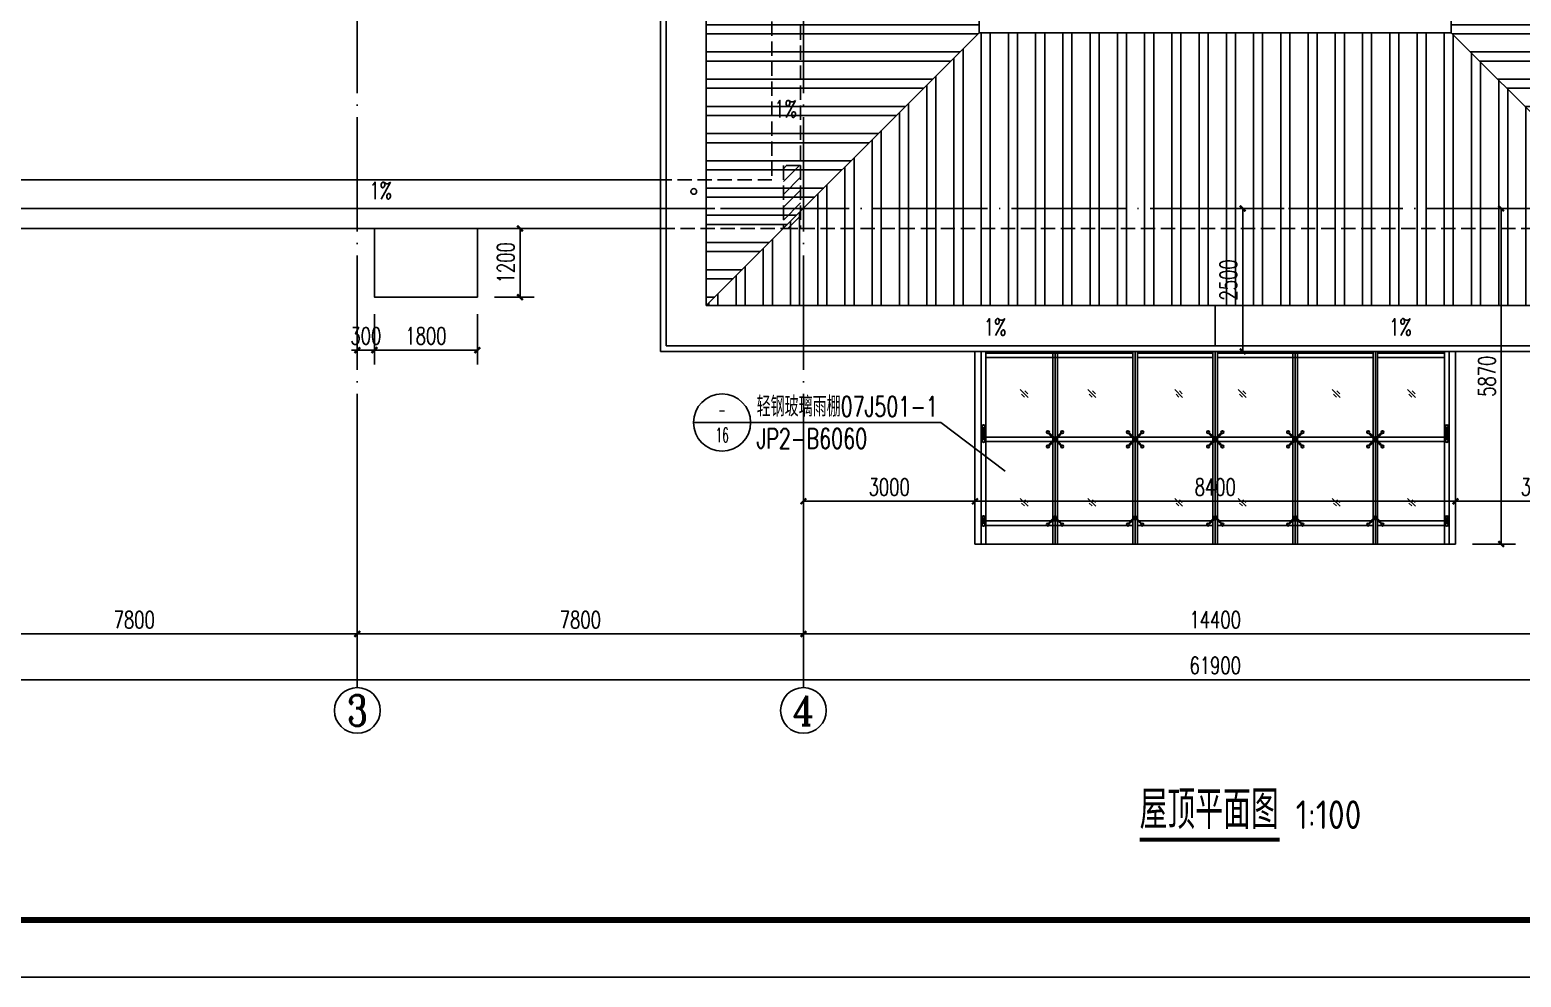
# Model space of a CAD drawing. Extents: x 63793 to 231107, y 20849 to 337643.
# Drawn here: x 152874 to 178948, y 295643 to 312214 of the extents above; entities that cross this region are included whole.
import ezdxf
from ezdxf.enums import TextEntityAlignment as Align

# ---------------------------------------------------------------- set-up
doc = ezdxf.new("R2010")
doc.units = 0
doc.header["$LTSCALE"] = 1000
doc.header["$MEASUREMENT"] = 0
doc.linetypes.add('DASH', pattern=[0.35, 0.25, -0.1])
doc.linetypes.add('DOTE', pattern=[2.42, 2, -0.2, 0.02, -0.2])
for name, color, linetype in [('AXIS', 3, 'Continuous'), ('AXIS_TEXT', 7, 'Continuous'), ('DIM_IDEN', 3, 'Continuous'), ('DIM_SYMB', 3, 'Continuous'), ('DOTE', 1, 'DOTE'), ('PUB_DIM', 3, 'Continuous'), ('PUB_HATCH', 8, 'Continuous'), ('PUB_TEXT', 7, 'Continuous'), ('PUB_TITLE', 4, 'Continuous'), ('填充', 8, 'Continuous'), ('新块$0$2D_ROOF', 144, 'Continuous')]:
    doc.layers.add(name, color=color, linetype=linetype)
doc.styles.add('_HZTXT', font='txt.shx', dxfattribs={"width": 0.7, "bigfont": 'HZTXT.shx'})
doc.styles.add('_TCH_AXIS', font='COMPLEX', dxfattribs={"bigfont": 'GBCBIG'})
doc.styles.add('_TCH_DIM', font='SIMPLEX', dxfattribs={"bigfont": 'GBCBIG'})
doc.styles.add('_TCH_DIM_T3', font='SIMPLEX', dxfattribs={"width": 0.705882, "bigfont": 'GBCBIG'})
doc.styles.add('COMPLEX', font='COMPLEX')
doc.styles.get("Standard").update_dxf_attribs({"font": 'gbenor.shx', "bigfont": 'gbcbig.shx'})
doc.dimstyles.new('_TCH_ARCH&&100', dxfattribs={"dimtxt": 297.5, "dimasz": 100, "dimexe": 250, "dimexo": 300, "dimgap": 100, "dimtad": 1, "dimdec": 0, "dimzin": 0, "dimdsep": 46, "dimtxsty": '_TCH_DIM_T3', "dimblk": 'ARCHTICK', "dimcen": 0.09, "dimclrt": 7, "dimazin": 2, "dimtfac": 1, "dimtdec": 0, "dimtix": 1, "dimtmove": 2, "dimatfit": 3, "dimfxl": 0, "dimtolj": 1, "dimtzin": 0, "dimarcsym": 0})

# ---------------------------------------------------------------- blocks, each defined once
blk = doc.blocks.new('ghjt')
for p, q in [((222777, 109201), (222777, 105831)), ((222887, 109201), (222887, 105831)), ((222967, 109201), (222967, 105831)), ((225537, 109171), (222967, 109171)), ((225537, 109091), (222967, 109091)), ((224137, 109201), (224137, 105831)), ((224177, 109201), (224177, 105831)), ((224217, 109201), (224217, 105831)), ((225537, 109201), (225537, 105831)), ((225577, 109201), (225577, 105831)), ((225617, 109201), (225617, 105831)), ((226938, 109171), (225617, 109171)), ((226938, 109091), (225617, 109091)), ((226938, 109201), (226938, 105831)), ((226978, 109201), (226978, 105831)), ((227018, 109201), (227018, 105831)), ((229737, 109171), (227018, 109171)), ((229737, 109091), (227018, 109091)), ((228337, 109201), (228337, 105831)), ((228377, 109201), (228377, 105831)), ((228417, 109201), (228417, 105831)), ((229737, 109201), (229737, 105831)), ((229777, 109201), (229777, 105831)), ((229817, 109201), (229817, 105831)), ((230987, 109171), (229817, 109171)), ((230987, 109091), (229817, 109091)), ((230987, 109201), (230987, 105831)), ((231067, 109201), (231067, 105831)), ((231177, 109201), (231177, 105831)), ((223706, 108395), (223568, 108533)), ((223701, 108459), (223651, 108510)), ((224888, 108395), (224750, 108533)), ((224883, 108459), (224832, 108510)), ((226407, 108395), (226269, 108533)), ((226402, 108459), (226351, 108510)), ((227516, 108395), (227378, 108533)), ((227511, 108459), (227461, 108510)), ((229161, 108395), (229023, 108533)), ((229156, 108459), (229106, 108510)), ((230476, 108395), (230338, 108533)), ((230471, 108459), (230420, 108510)), ((223642, 108401), (223592, 108451)), ((224824, 108401), (224774, 108451)), ((226343, 108401), (226293, 108451)), ((227452, 108401), (227402, 108451)), ((229097, 108401), (229047, 108451)), ((230412, 108401), (230362, 108451)), ((222902, 107780), (222914, 107861)), ((222902, 107747), (222914, 107665)), ((222927, 107763), (222927, 107863)), ((222927, 107763), (222927, 107663)), ((222952, 107780), (222940, 107861)), ((222952, 107747), (222940, 107665)), ((225537, 107703), (222967, 107703)), ((224062, 107773), (224151, 107668)), ((224067, 107779), (224173, 107689)), ((224177, 107663), (224070, 107771)), ((224177, 107663), (224285, 107771)), ((224287, 107779), (224182, 107689)), ((224293, 107773), (224203, 107668)), ((225462, 107773), (225551, 107668)), ((225467, 107779), (225573, 107689)), ((225577, 107663), (225470, 107771)), ((225577, 107663), (225685, 107771)), ((225687, 107779), (225582, 107689)), ((225693, 107773), (225603, 107668)), ((226938, 107703), (225617, 107703)), ((226863, 107773), (226952, 107668)), ((226868, 107779), (226974, 107689)), ((226978, 107663), (226871, 107771)), ((226978, 107663), (227085, 107771)), ((227088, 107779), (226983, 107689)), ((227094, 107773), (227004, 107668)), ((229737, 107703), (227018, 107703)), ((228262, 107773), (228351, 107668)), ((228267, 107779), (228373, 107689)), ((228377, 107663), (228270, 107771)), ((228377, 107663), (228485, 107771)), ((228487, 107779), (228382, 107689)), ((228493, 107773), (228403, 107668)), ((229662, 107773), (229751, 107668)), ((229667, 107779), (229773, 107689)), ((229777, 107663), (229670, 107771)), ((229777, 107663), (229885, 107771)), ((229887, 107779), (229782, 107689)), ((229893, 107773), (229803, 107668)), ((230987, 107703), (229817, 107703)), ((231002, 107780), (231014, 107861)), ((231002, 107747), (231014, 107665)), ((231027, 107763), (231027, 107863)), ((231027, 107763), (231027, 107663)), ((231052, 107780), (231040, 107861)), ((231052, 107747), (231040, 107665)), ((225537, 107623), (222967, 107623)), ((224062, 107553), (224151, 107659)), ((224067, 107548), (224173, 107637)), ((224177, 107663), (224070, 107556)), ((224177, 107663), (224285, 107556)), ((224287, 107548), (224182, 107637)), ((224293, 107553), (224203, 107659)), ((225462, 107553), (225551, 107659)), ((225467, 107548), (225573, 107637)), ((225577, 107663), (225470, 107556)), ((225577, 107663), (225685, 107556)), ((225687, 107548), (225582, 107637)), ((225693, 107553), (225603, 107659)), ((226938, 107623), (225617, 107623)), ((226862, 107553), (226952, 107659)), ((226868, 107548), (226974, 107637)), ((226978, 107663), (226871, 107556)), ((226978, 107663), (227085, 107556)), ((227088, 107548), (226982, 107637)), ((227094, 107553), (227004, 107659)), ((229737, 107623), (227018, 107623)), ((228262, 107553), (228351, 107659)), ((228267, 107548), (228373, 107637)), ((228377, 107663), (228270, 107556)), ((228377, 107663), (228485, 107556)), ((228487, 107548), (228382, 107637)), ((228493, 107553), (228403, 107659)), ((229662, 107553), (229751, 107659)), ((229667, 107548), (229773, 107637)), ((229777, 107663), (229670, 107556)), ((229777, 107663), (229885, 107556)), ((229887, 107548), (229782, 107637)), ((229893, 107553), (229803, 107659)), ((230987, 107623), (229817, 107623)), ((223706, 106492), (223568, 106629)), ((223642, 106497), (223592, 106547)), ((223701, 106555), (223651, 106606)), ((224888, 106492), (224750, 106629)), ((224824, 106497), (224774, 106547)), ((224883, 106555), (224832, 106606)), ((226407, 106492), (226269, 106629)), ((226343, 106497), (226293, 106547)), ((226402, 106555), (226351, 106606)), ((227516, 106492), (227378, 106629)), ((227452, 106497), (227402, 106547)), ((227511, 106555), (227461, 106606)), ((229161, 106492), (229023, 106629)), ((229097, 106497), (229047, 106547)), ((229156, 106555), (229106, 106606)), ((230476, 106492), (230338, 106629)), ((230412, 106497), (230362, 106547)), ((230471, 106555), (230420, 106606)), ((222902, 106279), (222914, 106198)), ((222927, 106296), (222927, 106196)), ((222952, 106279), (222940, 106198)), ((225537, 106236), (222967, 106236)), ((225537, 106156), (222967, 106156)), ((224062, 106186), (224151, 106291)), ((224067, 106180), (224173, 106270)), ((224177, 106296), (224070, 106188)), ((224177, 106296), (224285, 106188)), ((224287, 106180), (224182, 106270)), ((224293, 106186), (224203, 106291)), ((225462, 106186), (225551, 106291)), ((225467, 106180), (225573, 106270)), ((225577, 106296), (225470, 106188)), ((225577, 106296), (225685, 106188)), ((225687, 106180), (225582, 106270)), ((225693, 106186), (225603, 106291)), ((226938, 106236), (225617, 106236)), ((226938, 106156), (225617, 106156)), ((226863, 106186), (226952, 106291)), ((226868, 106180), (226974, 106270)), ((226978, 106296), (226871, 106188)), ((226978, 106296), (227085, 106188)), ((227088, 106180), (226983, 106270)), ((227094, 106186), (227004, 106291)), ((229737, 106236), (227018, 106236)), ((229737, 106156), (227018, 106156)), ((228262, 106186), (228351, 106291)), ((228267, 106180), (228373, 106270)), ((228377, 106296), (228270, 106188)), ((228377, 106296), (228485, 106188)), ((228487, 106180), (228382, 106270)), ((228493, 106186), (228403, 106291)), ((229662, 106186), (229751, 106291)), ((229667, 106180), (229773, 106270)), ((229777, 106296), (229670, 106188)), ((229777, 106296), (229885, 106188)), ((229887, 106180), (229782, 106270)), ((229893, 106186), (229803, 106291)), ((230987, 106236), (229817, 106236)), ((230987, 106156), (229817, 106156)), ((231002, 106279), (231014, 106198)), ((231027, 106296), (231027, 106196)), ((231052, 106279), (231040, 106198)), ((222777, 105831), (231177, 105831))]:
    blk.add_line(p, q)
for points in [[(222777, 105831), (222777, 109201)], [(231177, 109201), (231177, 105831)]]:
    blk.add_lwpolyline(points)
for centre, radius in [((222927, 107888), 30), ((222927, 107763), 30), ((222927, 107763), 30), ((222927, 107888), 25), ((222927, 107763), 25), ((222927, 107763), 25), ((224052, 107788), 25), ((224052, 107788), 20), ((224177, 107663), 30), ((224302, 107788), 25), ((224302, 107788), 20), ((225452, 107788), 25), ((225452, 107788), 20), ((225577, 107663), 30), ((225702, 107788), 25), ((225702, 107788), 20), ((226853, 107788), 25), ((226853, 107788), 20), ((226978, 107663), 30), ((227103, 107788), 25), ((227103, 107788), 20), ((228252, 107788), 25), ((228252, 107788), 20), ((228377, 107663), 30), ((228502, 107788), 25), ((228502, 107788), 20), ((229652, 107788), 25), ((229652, 107788), 20), ((229777, 107663), 30), ((229902, 107788), 25), ((229902, 107788), 20), ((231027, 107888), 30), ((231027, 107763), 30), ((231027, 107763), 30), ((231027, 107888), 25), ((231027, 107763), 25), ((231027, 107763), 25), ((222927, 107638), 30), ((222927, 107638), 25), ((224052, 107538), 25), ((224052, 107538), 20), ((224177, 107663), 17.8), ((224302, 107538), 25), ((224302, 107538), 20), ((225452, 107538), 25), ((225452, 107538), 20), ((225577, 107663), 17.8), ((225702, 107538), 25), ((225702, 107538), 20), ((226853, 107538), 25), ((226853, 107538), 20), ((226978, 107663), 17.8), ((227103, 107538), 25), ((227103, 107538), 20), ((228252, 107538), 25), ((228252, 107538), 20), ((228377, 107663), 17.8), ((228502, 107538), 25), ((228502, 107538), 20), ((229652, 107538), 25), ((229652, 107538), 20), ((229777, 107663), 17.8), ((229902, 107538), 25), ((229902, 107538), 20), ((231027, 107638), 30), ((231027, 107638), 25), ((222927, 106296), 30), ((222927, 106171), 30), ((222927, 106296), 25), ((222927, 106171), 25), ((224052, 106171), 25), ((224052, 106171), 17.8), ((224177, 106296), 26.5), ((224177, 106296), 17.8), ((224302, 106171), 25), ((224302, 106171), 17.8), ((225452, 106171), 25), ((225452, 106171), 17.8), ((225577, 106296), 26.5), ((225577, 106296), 17.8), ((225702, 106171), 25), ((225702, 106171), 17.8), ((226853, 106171), 25), ((226853, 106171), 17.8), ((226978, 106296), 26.5), ((226978, 106296), 17.8), ((227103, 106171), 25), ((227103, 106171), 17.8), ((228252, 106171), 25), ((228252, 106171), 17.8), ((228377, 106296), 26.5), ((228377, 106296), 17.8), ((228502, 106171), 25), ((228502, 106171), 17.8), ((229652, 106171), 25), ((229652, 106171), 17.8), ((229777, 106296), 26.5), ((229777, 106296), 17.8), ((229902, 106171), 25), ((229902, 106171), 17.8), ((231027, 106296), 30), ((231027, 106171), 30), ((231027, 106296), 25), ((231027, 106171), 25)]:
    blk.add_circle(centre, radius)
blk = doc.blocks.new('_ArchTick')
at = {"color": 0, "linetype": 'ByBlock', "const_width": 0.4}
blk.add_lwpolyline([(-0.5, -0.5), (0.5, 0.5)], dxfattribs=at)
blk = doc.blocks.new('*D1578')
at = {"layer": 'Defpoints', "color": 0, "transparency": 16777216}
for p in [(160699, 308739), (161444, 308739), (160699, 307539)]:
    blk.add_point(p, dxfattribs=at)
at = {"layer": 'PUB_DIM', "color": 0, "lineweight": -2, "transparency": 16777216}
for p, q in [((160999, 308739), (161694, 308739)), ((161444, 307539), (161444, 308739)), ((160999, 307539), (161694, 307539))]:
    blk.add_line(p, q, dxfattribs=at)
at = {"layer": 'PUB_DIM', "color": 0, "lineweight": -2, "transparency": 16777216, "xscale": 100, "yscale": 100, "zscale": 100}
for p, rotation in [((161444, 308739), 90), ((161444, 307539), 270)]:
    blk.add_blockref('_ArchTick', p, dxfattribs=dict(at, rotation=rotation))
at = {"layer": 'PUB_DIM', "color": 7, "transparency": 16777216, "insert": (161195, 308139), "char_height": 297.5, "attachment_point": 5, "rotation": 90, "style": '_TCH_DIM_T3'}
blk.add_mtext('\\A1;1200', dxfattribs=at)
blk = doc.blocks.new('*D1579')
at = {"layer": 'Defpoints', "color": 0, "transparency": 16777216}
for p in [(158899, 307539), (160699, 307539), (160699, 306611)]:
    blk.add_point(p, dxfattribs=at)
at = {"layer": 'PUB_DIM', "color": 0, "lineweight": -2, "transparency": 16777216}
for p, q in [((158899, 307239), (158899, 306361)), ((160699, 307239), (160699, 306361)), ((158899, 306611), (160699, 306611))]:
    blk.add_line(p, q, dxfattribs=at)
at = {"layer": 'PUB_DIM', "color": 0, "lineweight": -2, "transparency": 16777216, "xscale": 100, "yscale": 100, "zscale": 100, "rotation": 180}
blk.add_blockref('_ArchTick', (158899, 306611), dxfattribs=at)
at = {"layer": 'PUB_DIM', "color": 0, "lineweight": -2, "transparency": 16777216, "xscale": 100, "yscale": 100, "zscale": 100}
blk.add_blockref('_ArchTick', (160699, 306611), dxfattribs=at)
at = {"layer": 'PUB_DIM', "color": 7, "transparency": 16777216, "insert": (159799, 306859), "char_height": 297.5, "attachment_point": 5, "style": '_TCH_DIM_T3'}
blk.add_mtext('\\A1;1800', dxfattribs=at)
blk = doc.blocks.new('*D1580')
at = {"layer": 'Defpoints', "color": 0, "transparency": 16777216}
for p in [(158599, 307539), (158899, 307539), (158899, 306611)]:
    blk.add_point(p, dxfattribs=at)
at = {"layer": 'PUB_DIM', "color": 0, "lineweight": -2, "transparency": 16777216}
for p, q in [((158599, 307239), (158599, 306361)), ((158899, 307239), (158899, 306361)), ((158599, 306611), (158499, 306611)), ((158599, 306611), (158899, 306611)), ((158899, 306611), (158999, 306611))]:
    blk.add_line(p, q, dxfattribs=at)
at = {"layer": 'PUB_DIM', "color": 0, "lineweight": -2, "transparency": 16777216, "xscale": 100, "yscale": 100, "zscale": 100}
blk.add_blockref('_ArchTick', (158599, 306611), dxfattribs=at)
at = {"layer": 'PUB_DIM', "color": 0, "lineweight": -2, "transparency": 16777216, "xscale": 100, "yscale": 100, "zscale": 100, "rotation": 180}
blk.add_blockref('_ArchTick', (158899, 306611), dxfattribs=at)
at = {"layer": 'PUB_DIM', "color": 7, "transparency": 16777216, "insert": (158749, 306859), "char_height": 297.5, "attachment_point": 5, "style": '_TCH_DIM_T3'}
blk.add_mtext('\\A1;300', dxfattribs=at)
blk = doc.blocks.new('*D594')
at = {"layer": 'Defpoints', "color": 0, "transparency": 16777216}
for p in [(174080, 309089), (175107, 309089), (175107, 306589)]:
    blk.add_point(p, dxfattribs=at)
at = {"layer": 'PUB_DIM', "color": 0, "lineweight": -2, "transparency": 16777216}
for p, q in [((174807, 309089), (173830, 309089)), ((174080, 306589), (174080, 309089)), ((174807, 306589), (173830, 306589))]:
    blk.add_line(p, q, dxfattribs=at)
at = {"layer": 'PUB_DIM', "color": 0, "lineweight": -2, "transparency": 16777216, "xscale": 100, "yscale": 100, "zscale": 100}
for p, rotation in [((174080, 309089), 90), ((174080, 306589), 270)]:
    blk.add_blockref('_ArchTick', p, dxfattribs=dict(at, rotation=rotation))
at = {"layer": 'PUB_DIM', "color": 7, "transparency": 16777216, "insert": (173831, 307839), "char_height": 297.5, "attachment_point": 5, "rotation": 90, "style": '_TCH_DIM_T3'}
blk.add_mtext('\\A1;2500', dxfattribs=at)
blk = doc.blocks.new('*D595')
at = {"layer": 'Defpoints', "color": 0, "transparency": 16777216}
for p in [(177799, 304856), (180799, 304856), (180799, 303967)]:
    blk.add_point(p, dxfattribs=at)
at = {"layer": 'PUB_DIM', "color": 0, "lineweight": -2, "transparency": 16777216}
for p, q in [((177799, 304556), (177799, 303717)), ((180799, 304556), (180799, 303717)), ((177799, 303967), (180799, 303967))]:
    blk.add_line(p, q, dxfattribs=at)
at = {"layer": 'PUB_DIM', "color": 0, "lineweight": -2, "transparency": 16777216, "xscale": 100, "yscale": 100, "zscale": 100, "rotation": 180}
blk.add_blockref('_ArchTick', (177799, 303967), dxfattribs=at)
at = {"layer": 'PUB_DIM', "color": 0, "lineweight": -2, "transparency": 16777216, "xscale": 100, "yscale": 100, "zscale": 100}
blk.add_blockref('_ArchTick', (180799, 303967), dxfattribs=at)
at = {"layer": 'PUB_DIM', "color": 7, "transparency": 16777216, "insert": (179299, 304216), "char_height": 297.5, "attachment_point": 5, "style": '_TCH_DIM_T3'}
blk.add_mtext('\\A1;3000', dxfattribs=at)
blk = doc.blocks.new('*D596')
at = {"layer": 'Defpoints', "color": 0, "transparency": 16777216}
for p in [(169399, 304856), (177799, 304856), (177799, 303967)]:
    blk.add_point(p, dxfattribs=at)
at = {"layer": 'PUB_DIM', "color": 0, "lineweight": -2, "transparency": 16777216}
for p, q in [((169399, 304556), (169399, 303717)), ((177799, 304556), (177799, 303717)), ((169399, 303967), (177799, 303967))]:
    blk.add_line(p, q, dxfattribs=at)
at = {"layer": 'PUB_DIM', "color": 0, "lineweight": -2, "transparency": 16777216, "xscale": 100, "yscale": 100, "zscale": 100, "rotation": 180}
blk.add_blockref('_ArchTick', (169399, 303967), dxfattribs=at)
at = {"layer": 'PUB_DIM', "color": 0, "lineweight": -2, "transparency": 16777216, "xscale": 100, "yscale": 100, "zscale": 100}
blk.add_blockref('_ArchTick', (177799, 303967), dxfattribs=at)
at = {"layer": 'PUB_DIM', "color": 7, "transparency": 16777216, "insert": (173599, 304216), "char_height": 297.5, "attachment_point": 5, "style": '_TCH_DIM_T3'}
blk.add_mtext('\\A1;8400', dxfattribs=at)
blk = doc.blocks.new('*D597')
at = {"layer": 'Defpoints', "color": 0, "transparency": 16777216}
for p in [(166399, 304856), (169399, 304856), (169399, 303967)]:
    blk.add_point(p, dxfattribs=at)
at = {"layer": 'PUB_DIM', "color": 0, "lineweight": -2, "transparency": 16777216}
for p, q in [((166399, 304556), (166399, 303717)), ((169399, 304556), (169399, 303717)), ((166399, 303967), (169399, 303967))]:
    blk.add_line(p, q, dxfattribs=at)
at = {"layer": 'PUB_DIM', "color": 0, "lineweight": -2, "transparency": 16777216, "xscale": 100, "yscale": 100, "zscale": 100, "rotation": 180}
blk.add_blockref('_ArchTick', (166399, 303967), dxfattribs=at)
at = {"layer": 'PUB_DIM', "color": 0, "lineweight": -2, "transparency": 16777216, "xscale": 100, "yscale": 100, "zscale": 100}
blk.add_blockref('_ArchTick', (169399, 303967), dxfattribs=at)
at = {"layer": 'PUB_DIM', "color": 7, "transparency": 16777216, "insert": (167899, 304216), "char_height": 297.5, "attachment_point": 5, "style": '_TCH_DIM_T3'}
blk.add_mtext('\\A1;3000', dxfattribs=at)
blk = doc.blocks.new('*D598')
at = {"layer": 'Defpoints', "color": 0, "transparency": 16777216}
for p in [(177799, 309089), (178598, 309089), (177799, 303219)]:
    blk.add_point(p, dxfattribs=at)
at = {"layer": 'PUB_DIM', "color": 0, "lineweight": -2, "transparency": 16777216}
for p, q in [((178099, 309089), (178848, 309089)), ((178598, 303219), (178598, 309089)), ((178099, 303219), (178848, 303219))]:
    blk.add_line(p, q, dxfattribs=at)
at = {"layer": 'PUB_DIM', "color": 0, "lineweight": -2, "transparency": 16777216, "xscale": 100, "yscale": 100, "zscale": 100}
for p, rotation in [((178598, 309089), 90), ((178598, 303219), 270)]:
    blk.add_blockref('_ArchTick', p, dxfattribs=dict(at, rotation=rotation))
at = {"layer": 'PUB_DIM', "color": 7, "transparency": 16777216, "insert": (178349, 306154), "char_height": 297.5, "attachment_point": 5, "rotation": 90, "style": '_TCH_DIM_T3'}
blk.add_mtext('\\A1;5870', dxfattribs=at)
blk = doc.blocks.new('*D788')
at = {"layer": 'AXIS', "color": 0, "lineweight": -2, "transparency": 16777216}
for p, q in [((150799, 303846), (150799, 301396)), ((158599, 303846), (158599, 301396)), ((150799, 301646), (158599, 301646))]:
    blk.add_line(p, q, dxfattribs=at)
at = {"layer": 'Defpoints', "color": 0, "transparency": 16777216}
for p in [(150799, 304146), (158599, 304146), (158599, 301646)]:
    blk.add_point(p, dxfattribs=at)
at = {"layer": 'AXIS', "color": 0, "lineweight": -2, "transparency": 16777216, "xscale": 100, "yscale": 100, "zscale": 100, "rotation": 180}
blk.add_blockref('_ArchTick', (150799, 301646), dxfattribs=at)
at = {"layer": 'AXIS', "color": 0, "lineweight": -2, "transparency": 16777216, "xscale": 100, "yscale": 100, "zscale": 100}
blk.add_blockref('_ArchTick', (158599, 301646), dxfattribs=at)
at = {"layer": 'AXIS', "color": 7, "transparency": 16777216, "insert": (154699, 301895), "char_height": 297.5, "attachment_point": 5, "style": '_TCH_DIM_T3'}
blk.add_mtext('\\A1;7800', dxfattribs=at)
blk = doc.blocks.new('*D789')
at = {"layer": 'AXIS', "color": 0, "lineweight": -2, "transparency": 16777216}
for p, q in [((158599, 303846), (158599, 301396)), ((166399, 303846), (166399, 301396)), ((158599, 301646), (166399, 301646))]:
    blk.add_line(p, q, dxfattribs=at)
at = {"layer": 'Defpoints', "color": 0, "transparency": 16777216}
for p in [(158599, 304146), (166399, 304146), (166399, 301646)]:
    blk.add_point(p, dxfattribs=at)
at = {"layer": 'AXIS', "color": 0, "lineweight": -2, "transparency": 16777216, "xscale": 100, "yscale": 100, "zscale": 100, "rotation": 180}
blk.add_blockref('_ArchTick', (158599, 301646), dxfattribs=at)
at = {"layer": 'AXIS', "color": 0, "lineweight": -2, "transparency": 16777216, "xscale": 100, "yscale": 100, "zscale": 100}
blk.add_blockref('_ArchTick', (166399, 301646), dxfattribs=at)
at = {"layer": 'AXIS', "color": 7, "transparency": 16777216, "insert": (162499, 301895), "char_height": 297.5, "attachment_point": 5, "style": '_TCH_DIM_T3'}
blk.add_mtext('\\A1;7800', dxfattribs=at)
blk = doc.blocks.new('*D790')
at = {"layer": 'AXIS', "color": 0, "lineweight": -2, "transparency": 16777216}
for p, q in [((166399, 303846), (166399, 301396)), ((180799, 303846), (180799, 301396)), ((166399, 301646), (180799, 301646))]:
    blk.add_line(p, q, dxfattribs=at)
at = {"layer": 'Defpoints', "color": 0, "transparency": 16777216}
for p in [(166399, 304146), (180799, 304146), (180799, 301646)]:
    blk.add_point(p, dxfattribs=at)
at = {"layer": 'AXIS', "color": 0, "lineweight": -2, "transparency": 16777216, "xscale": 100, "yscale": 100, "zscale": 100, "rotation": 180}
blk.add_blockref('_ArchTick', (166399, 301646), dxfattribs=at)
at = {"layer": 'AXIS', "color": 0, "lineweight": -2, "transparency": 16777216, "xscale": 100, "yscale": 100, "zscale": 100}
blk.add_blockref('_ArchTick', (180799, 301646), dxfattribs=at)
at = {"layer": 'AXIS', "color": 7, "transparency": 16777216, "insert": (173599, 301895), "char_height": 297.5, "attachment_point": 5, "style": '_TCH_DIM_T3'}
blk.add_mtext('\\A1;14400', dxfattribs=at)
blk = doc.blocks.new('*D795')
at = {"layer": 'AXIS', "color": 0, "lineweight": -2, "transparency": 16777216}
for p, q in [((142649, 303846), (142649, 300596)), ((204549, 303846), (204549, 300596)), ((142649, 300846), (204549, 300846))]:
    blk.add_line(p, q, dxfattribs=at)
at = {"layer": 'Defpoints', "color": 0, "transparency": 16777216}
for p in [(142649, 304146), (204549, 304146), (204549, 300846)]:
    blk.add_point(p, dxfattribs=at)
at = {"layer": 'AXIS', "color": 0, "lineweight": -2, "transparency": 16777216, "xscale": 100, "yscale": 100, "zscale": 100, "rotation": 180}
blk.add_blockref('_ArchTick', (142649, 300846), dxfattribs=at)
at = {"layer": 'AXIS', "color": 0, "lineweight": -2, "transparency": 16777216, "xscale": 100, "yscale": 100, "zscale": 100}
blk.add_blockref('_ArchTick', (204549, 300846), dxfattribs=at)
at = {"layer": 'AXIS', "color": 7, "transparency": 16777216, "insert": (173599, 301095), "char_height": 297.5, "attachment_point": 5, "style": '_TCH_DIM_T3'}
blk.add_mtext('\\A1;61900', dxfattribs=at)
blk = doc.blocks.new('_AXISO')
blk.add_circle((0, 0), 0.5)
at = {"layer": 'AXIS_TEXT', "style": 'COMPLEX', "width": 1.041667}
blk.add_attdef('A', text='', height=0.56, dxfattribs=at).set_placement((-0.25, -0.28), (0.25, -0.28), align=Align.FIT)

msp = doc.modelspace()

# ---------------------------------------------------------------- hatches: boundary and pattern name
at = {"layer": 'PUB_HATCH'}
h = msp.add_hatch(dxfattribs=at)
h.set_pattern_fill('ANSI32', color=256, scale=100, angle=-45, style=0)
h.set_pattern_definition([(180, (400576.6, 243246.4), (-1e-13, 476.25), []), (180, (400417.85, 243087.67), (-1e-13, 476.25), [])])
h.paths.add_polyline_path([(164699.3, 331789.2), (169474.3, 327014.2), (169474.3, 312164.2), (164699.3, 307389.2)])
h = msp.add_hatch(dxfattribs=at)
h.set_pattern_fill('ANSI32', color=256, scale=100, angle=-45, style=0)
h.set_pattern_definition([(0, (-53378.04, 243246.4), (1e-13, 476.25), []), (0, (-53219.3, 243087.67), (1e-13, 476.25), [])])
h.paths.add_polyline_path([(182499.3, 331789.2), (177724.3, 327014.2), (177724.3, 312164.2), (182499.3, 307389.2)])
h = msp.add_hatch(dxfattribs=at)
h.set_pattern_fill('ANSI32', color=256, scale=100, angle=45, style=0)
h.set_pattern_definition([(270, (-53378.04, 395931.95), (-476.25, -3e-14), []), (270, (-53219.3, 395773.2), (-476.25, -3e-14), [])])
h.paths.add_polyline_path([(169474.3, 312164.2), (164699.3, 307389.2), (182499.3, 307389.2), (177724.3, 312164.2)])
at = {"layer": '填充', "linetype": 'DASH'}
h = msp.add_hatch(dxfattribs=at)
h.set_pattern_fill('ANSI31', color=256, scale=100, style=0)
h.set_pattern_definition([(45, (-53378.04, 243246.42), (-112.2532, 112.2532), [])])
h.paths.add_polyline_path([(166349.3, 309089.2), (166049.3, 309089.2), (166049.3, 308739.2), (166264.5, 308739.2), (166349.3, 308829.7)])
h.paths.add_polyline_path([(166349.3, 308829.7), (166264.5, 308739.2), (166349.3, 308739.2)])
h.paths.add_polyline_path([(166349.3, 309839.2), (166049.3, 309839.2), (166049.3, 309089.2), (166349.3, 309089.2)])

# ---------------------------------------------------------------- linework, layer by layer
msp.add_lwpolyline([(158899.3, 308739.2), (158899.3, 307539.2), (160699.3, 307539.2), (160699.3, 308739.2)])
at = {"layer": 'AXIS'}
for p, q in [((158599.3, 304498.3), (158599.3, 300708.2)), ((166399.3, 304498.3), (166399.3, 300708.2))]:
    msp.add_line(p, q, dxfattribs=at)
at = {"layer": 'DIM_IDEN'}
for p, q in [((165476.2, 305344.4), (164476.2, 305344.4)), ((168800.8, 305344.4), (165476.2, 305344.4)), ((169926.2, 304491.7), (168800.8, 305344.4))]:
    msp.add_line(p, q, dxfattribs=at)
for centre, radius in [((164976.2, 305344.4), 500), ((169926.2, 304491.7), 0)]:
    msp.add_circle(centre, radius, dxfattribs=at)
at = {"layer": 'DIM_SYMB'}
for points in [[(164303.6, 312374.5, 0, 0, 0), (164303.6, 311357.2, 80, 0, 0), (164303.6, 311057.2, 0, 0, 0)], [(159255.2, 309402.3, 0, 0, 0), (160272.5, 309402.3, 80, 0, 0), (160572.5, 309402.3, 0, 0, 0)], [(169447, 307013.7, 0, 0, 0), (168429.7, 307013.7, 80, 0, 0), (168129.7, 307013.7, 0, 0, 0)], [(177084, 307013.7, 0, 0, 0), (178101.3, 307013.7, 80, 0, 0), (178401.3, 307013.7, 0, 0, 0)]]:
    msp.add_lwpolyline(points, format="xyseb", dxfattribs=at)
at = {"layer": 'DIM_SYMB', "const_width": 70}
msp.add_lwpolyline([(172277.3, 298050.4), (174725.9, 298050.4)], dxfattribs=at)
at = {"layer": 'DOTE'}
for p, q in [((158599.3, 303846.2), (158599.3, 333311.6)), ((166399.3, 303846.2), (166399.3, 333311.6)), ((140999.3, 309089.2), (206199.3, 309089.2))]:
    msp.add_line(p, q, dxfattribs=at)
at = {"layer": 'PUB_TITLE'}
msp.add_lwpolyline([(129770.5, 295642.6), (218970.5, 295642.6), (218970.5, 337642.6), (129770.5, 337642.6)], close=True, dxfattribs=at)
at = {"layer": 'PUB_TITLE', "const_width": 100}
msp.add_lwpolyline([(132270.5, 296642.6), (217970.5, 296642.6), (217970.5, 336642.6), (132270.5, 336642.6)], close=True, dxfattribs=at)
at = {"layer": '新块$0$2D_ROOF', "color": 42}
for p, q in [((169474.3, 312164.2), (164699.3, 307389.2)), ((177724.3, 312164.2), (182499.3, 307389.2)), ((173599.3, 307389.2), (173599.3, 306689.2))]:
    msp.add_line(p, q, dxfattribs=at)
at = {"layer": '新块$0$2D_ROOF', "color": 42, "linetype": 'DASH'}
for p, q in [((163899.3, 309089.2), (166049.3, 309089.2)), ((163899.3, 308739.2), (166049.3, 308739.2))]:
    msp.add_line(p, q, dxfattribs=at)
at = {"layer": '新块$0$2D_ROOF', "color": 42}
for points in [[(163899.3, 306589.2), (183299.3, 306589.2), (183299.3, 332589.2), (163899.3, 332589.2)], [(163999.3, 306689.2), (183199.3, 306689.2), (183199.3, 332489.2), (163999.3, 332489.2)], [(164699.3, 307389.2), (182499.3, 307389.2), (182499.3, 331789.2), (164699.3, 331789.2)], [(169474.3, 327014.2), (177724.3, 327014.2), (177724.3, 312164.2), (169474.3, 312164.2)]]:
    msp.add_lwpolyline(points, close=True, dxfattribs=at)
for points in [[(163899.3, 330439.2), (142649.3, 330439.2), (142649.3, 308739.2), (163899.3, 308739.2)], [(163899.3, 330089.2), (142999.3, 330089.2), (142999.3, 309089.2), (163899.3, 309089.2)], [(163899.3, 309589.2), (142999.3, 309589.2)]]:
    msp.add_lwpolyline(points, dxfattribs=at)
at = {"layer": '新块$0$2D_ROOF', "color": 4, "linetype": 'DASH'}
msp.add_lwpolyline([(166349.3, 308739.2), (180849.3, 308739.2), (180849.3, 330489.2), (166349.3, 330489.2)], close=True, dxfattribs=at)
at = {"layer": '新块$0$2D_ROOF', "color": 42, "linetype": 'DASH'}
msp.add_lwpolyline([(166349.3, 315161.3), (165849.3, 315161.3), (165849.3, 309589.2), (163899.3, 309589.2)], dxfattribs=at)
msp.add_lwpolyline([(166059.9, 311085.6, 0, 0, 0), (166059.9, 312102.9, 80, 0, 0), (166059.9, 312402.9, 0, 0, 0)], format="xyseb", dxfattribs=at)
at = {"layer": '新块$0$2D_ROOF', "color": 4, "linetype": 'DASH'}
msp.add_lwpolyline([(166349.3, 309839.2), (166049.3, 309839.2), (166049.3, 308739.2), (166349.3, 308739.2)], dxfattribs=at)
at = {"layer": '新块$0$2D_ROOF', "color": 3}
msp.add_circle((164482.3, 309388.1), 50, dxfattribs=at)

# ---------------------------------------------------------------- block references
at = {"color": 6}
msp.add_blockref('ghjt', (-53378, 197388.4), dxfattribs=at)
at = {"layer": 'AXIS'}
ref = msp.add_blockref('_AXISO', (158599.3, 300308.2), dxfattribs=dict(at, xscale=800, yscale=800, zscale=800))
ref.add_attrib('A', '3', dxfattribs={"layer": 'AXIS_TEXT', "height": 532.5, "style": '_TCH_AXIS'}).set_placement((158421.8, 300041.9), (158776.8, 300041.9), align=Align.FIT)
ref = msp.add_blockref('_AXISO', (166399.3, 300308.2), dxfattribs=dict(at, xscale=800, yscale=800, zscale=800))
ref.add_attrib('A', '4', dxfattribs={"layer": 'AXIS_TEXT', "height": 509.1, "style": '_TCH_AXIS'}).set_placement((166205.3, 300053.6), (166593.2, 300053.6), align=Align.FIT)

# ---------------------------------------------------------------- texts
at = {"layer": 'PUB_TEXT'}
for s, height, style, width, p in [('1%%%', 297.5, '_TCH_DIM', 0.705882, (158810.2, 309253.6)), ('1%%%', 297.5, '_TCH_DIM', 0.705882, (169552, 306865)), ('1%%%', 297.5, '_TCH_DIM', 0.705882, (176639, 306865)), ('轻钢玻璃雨棚', 350, '_HZTXT', 0.7, (165581.2, 305449.4)), ('07J501-1', 350, '_HZTXT', 0.7, (167051.2, 305449.4)), ('JP2-B6060', 350, '_HZTXT', 0.7, (165581.2, 304889.4))]:
    msp.add_text(s, height=height, dxfattribs=dict(at, style=style, width=width)).set_placement(p)
at = {"layer": 'PUB_TEXT', "style": '_HZTXT', "width": 0.7}
for s, height, p, p2 in [('-', 266.8, (164914, 305436.1), (165038.5, 305436.1)), ('16', 251.07, (164859.1, 304999.3), (165093.4, 304999.3))]:
    msp.add_text(s, height=height, dxfattribs=at).set_placement(p, p2, align=Align.FIT)
at = {"layer": 'PUB_TEXT'}
for s, height, p in [('屋顶平面图', 675.18, (172277.3, 298235.1)), ('1:100', 500, (175005.9, 298235.1))]:
    msp.add_text(s, height=height, dxfattribs=at).set_placement(p)
at = {"layer": '新块$0$2D_ROOF', "color": 42, "linetype": 'DASH', "style": '_TCH_DIM', "width": 0.705882}
msp.add_text('1%%%', height=297.5, dxfattribs=at).set_placement((165889.9, 310683.1))

# ---------------------------------------------------------------- dimensions: what is measured, and where the dimension line sits
at = {"layer": 'AXIS'}
for p1, p2, distance, text, picture, middle in [((142649.3, 304146.2), (204549.3, 304146.2), -3300, '61900', '*D795', (173599.3, 301094.9)), ((150799.3, 304146.2), (158599.3, 304146.2), -2500, '7800', '*D788', (154699.3, 301894.9)), ((158599.3, 304146.2), (166399.3, 304146.2), -2500, '7800', '*D789', (162499.3, 301894.9)), ((166399.3, 304146.2), (180799.3, 304146.2), -2500, '14400', '*D790', (173599.3, 301894.9))]:
    dim = msp.add_aligned_dim(p1=p1, p2=p2, distance=distance, text=text, dimstyle='_TCH_ARCH&&100', dxfattribs=at)
    dim.commit()
    dim.dimension.update_dxf_attribs({"geometry": picture, "text_midpoint": middle})
at = {"layer": 'PUB_DIM'}
for p1, p2, distance, text, picture, middle in [((175107.3, 306589.2), (175107.3, 309089.2), 1027.1, '2500', '*D594', (173831.4, 307839.2)), ((177799.3, 303219.2), (177799.3, 309089.2), -798.3, '5870', '*D598', (178348.8, 306154.2)), ((160699.3, 307539.2), (160699.3, 308739.2), -744.9, '1200', '*D1578', (161195.4, 308139.2)), ((158599.3, 307539.2), (158899.3, 307539.2), -928.4, '300', '*D1580', (158749.3, 306859.5)), ((158899.3, 307539.2), (160699.3, 307539.2), -928.4, '1800', '*D1579', (159799.3, 306859.5)), ((166399.3, 304855.7), (169399.3, 304855.7), -888.7, '3000', '*D597', (167899.3, 304215.8)), ((169399.3, 304855.7), (177799.3, 304855.7), -888.7, '8400', '*D596', (173599.3, 304215.8)), ((177799.3, 304855.7), (180799.3, 304855.7), -888.7, '3000', '*D595', (179299.3, 304215.8))]:
    dim = msp.add_aligned_dim(p1=p1, p2=p2, distance=distance, text=text, dimstyle='_TCH_ARCH&&100', dxfattribs=at)
    dim.commit()
    dim.dimension.update_dxf_attribs({"geometry": picture, "text_midpoint": middle})

doc.saveas('drawing.dxf')
